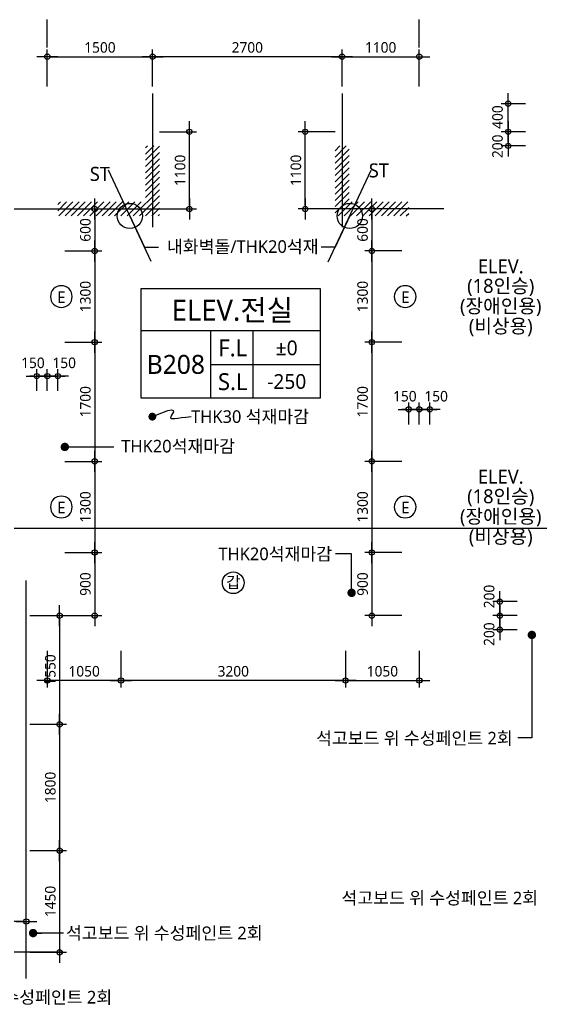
# Model space of a CAD drawing. Header units: millimetres. Extents: x -65167 to 413267, y -17142 to 66587.
# Drawn here: x -25081 to -17647, y 23851 to 37838 of the extents above; entities that cross this region are included whole.
import ezdxf
from ezdxf.enums import TextEntityAlignment as Align

# ---------------------------------------------------------------- set-up
doc = ezdxf.new("R2010")
doc.units = ezdxf.units.MM
doc.header["$LTSCALE"] = 75
doc.header["$MEASUREMENT"] = 0
doc.header["$PDSIZE"] = -10
doc.linetypes.add('CENTER', pattern=[2, 1.25, -0.25, 0.25, -0.25])
doc.layers.get('0').update_dxf_attribs({"linetype": 'CONTINUOUS'})
doc.layers.get('Defpoints').update_dxf_attribs({"color": 171, "linetype": 'CONTINUOUS'})
for name, color, linetype in [('CEN(ST)', 1, 'CENTER'), ('HAT 253', 253, 'CONTINUOUS'), ('LED', 7, 'CONTINUOUS'), ('NDIM', 7, 'CONTINUOUS'), ('TEXT(MIN)', 7, 'CONTINUOUS'), ('TEXT(NOTE小)', 1, 'CONTINUOUS'), ('TEXT(노트)', 7, 'CONTINUOUS'), ('TEXT(실명)', 3, 'CONTINUOUS'), ('TEXT-기입', 6, 'CONTINUOUS'), ('TITLE', 7, 'CONTINUOUS')]:
    doc.layers.add(name, color=color, linetype=linetype)
doc.styles.add('CGS', font='cgse', dxfattribs={"bigfont": 'cgs'})
doc.styles.add('나눔바른고딕', font='NanumBarunGothic.ttf')
doc.dimstyles.new('NDIM 1200', dxfattribs={"dimscale": 75, "dimtxt": 3, "dimasz": 1, "dimexe": 2, "dimexo": 2, "dimgap": 1, "dimtad": 1, "dimdec": 0, "dimdsep": 46, "dimtxsty": 'CGS', "dimblk": 'DOT0', "dimcen": 1, "dimdle": 8, "dimclrd": 256, "dimclre": 256, "dimclrt": 256, "dimadec": 0, "dimazin": 0, "dimtfac": 1, "dimtdec": 0, "dimtix": 1, "dimtmove": 2, "dimatfit": 3, "dimldrblk": 'DOT0', "dimfxl": 1, "dimtolj": 1, "dimtzin": 0, "dimlwd": -1, "dimlwe": -1, "dimarcsym": 0})

# ---------------------------------------------------------------- blocks, each defined once
blk = doc.blocks.new('A$C51E23882')
at = {"layer": 'TITLE'}
blk.add_lwpolyline([(8500, 0), (0, 0), (0, 5200), (8500, 5200)], close=True, dxfattribs=at)
for points in [[(8500, 3200), (0, 3200)], [(3300, 3200), (3300, 0)], [(5300, 3200), (5300, 0)], [(3300, 1600), (8500, 1600)]]:
    blk.add_lwpolyline(points, dxfattribs=at)
at = {"layer": 'TITLE', "style": '나눔바른고딕'}
for s, p in [('F.L', (4352, 2378)), ('S.L', (4352, 778))]:
    blk.add_text(s, height=800, dxfattribs=at).set_placement(p, align=Align.MIDDLE)
blk = doc.blocks.new('DOT0')
blk.add_line((-3, 0), (3, 0))
at = {"color": 6}
blk.add_circle((0, 0), 0.75, dxfattribs=at)
blk = doc.blocks.new('*D28')
at = {"layer": 'Defpoints', "color": 0, "ltscale": 0.4, "transparency": 16777216}
for p in [(-21012, 36238), (-20487, 36238), (-20487, 35138)]:
    blk.add_point(p, dxfattribs=at)
at = {"layer": 'NDIM', "ltscale": 0.4, "transparency": 16777216}
for p, q in [((-20587, 36238), (-21112, 36238)), ((-21012, 35188), (-21012, 36188)), ((-20587, 35138), (-21112, 35138))]:
    blk.add_line(p, q, dxfattribs=at)
at = {"layer": 'NDIM', "ltscale": 0.4, "transparency": 16777216, "xscale": 50, "yscale": 50, "zscale": 50}
for p, rotation in [((-21012, 36238), 90), ((-21012, 35138), 270)]:
    blk.add_blockref('DOT0', p, dxfattribs=dict(at, rotation=rotation))
at = {"layer": 'NDIM', "ltscale": 0.4, "transparency": 16777216, "insert": (-21144, 35688), "char_height": 150, "attachment_point": 5, "rotation": 90, "style": '나눔바른고딕'}
blk.add_mtext('\\A1;1100', dxfattribs=at)
blk = doc.blocks.new('*D29')
at = {"layer": 'Defpoints', "color": 0, "ltscale": 0.4, "transparency": 16777216}
for p in [(-23187, 36238), (-22662, 36238), (-23187, 35138)]:
    blk.add_point(p, dxfattribs=at)
at = {"layer": 'NDIM', "ltscale": 0.4, "transparency": 16777216}
for p, q in [((-23087, 36238), (-22562, 36238)), ((-22662, 35188), (-22662, 36188)), ((-23087, 35138), (-22562, 35138))]:
    blk.add_line(p, q, dxfattribs=at)
at = {"layer": 'NDIM', "ltscale": 0.4, "transparency": 16777216, "xscale": 50, "yscale": 50, "zscale": 50}
for p, rotation in [((-22662, 36238), 90), ((-22662, 35138), 270)]:
    blk.add_blockref('DOT0', p, dxfattribs=dict(at, rotation=rotation))
at = {"layer": 'NDIM', "ltscale": 0.4, "transparency": 16777216, "insert": (-22794, 35688), "char_height": 150, "attachment_point": 5, "rotation": 90, "style": '나눔바른고딕'}
blk.add_mtext('\\A1;1100', dxfattribs=at)
blk = doc.blocks.new('*D30')
at = {"layer": 'Defpoints', "color": 0, "ltscale": 0.4, "transparency": 16777216}
for p in [(-24537, 34538), (-24537, 33238), (-24012, 33238)]:
    blk.add_point(p, dxfattribs=at)
at = {"layer": 'NDIM', "ltscale": 0.4, "transparency": 16777216}
for p, q in [((-24437, 34538), (-23912, 34538)), ((-24012, 34488), (-24012, 33288)), ((-24437, 33238), (-23912, 33238))]:
    blk.add_line(p, q, dxfattribs=at)
at = {"layer": 'NDIM', "ltscale": 0.4, "transparency": 16777216, "xscale": 50, "yscale": 50, "zscale": 50}
for p, rotation in [((-24012, 34538), 90), ((-24012, 33238), 270)]:
    blk.add_blockref('DOT0', p, dxfattribs=dict(at, rotation=rotation))
at = {"layer": 'NDIM', "ltscale": 0.4, "transparency": 16777216, "insert": (-24144, 33888), "char_height": 150, "attachment_point": 5, "rotation": 90, "style": '나눔바른고딕'}
blk.add_mtext('\\A1;1300', dxfattribs=at)
blk = doc.blocks.new('*D31')
at = {"layer": 'Defpoints', "color": 0, "ltscale": 0.4, "transparency": 16777216}
for p in [(-24537, 33238), (-24537, 31538), (-24012, 31538)]:
    blk.add_point(p, dxfattribs=at)
at = {"layer": 'NDIM', "ltscale": 0.4, "transparency": 16777216}
for p, q in [((-24437, 33238), (-23912, 33238)), ((-24012, 33188), (-24012, 31588)), ((-24437, 31538), (-23912, 31538))]:
    blk.add_line(p, q, dxfattribs=at)
at = {"layer": 'NDIM', "ltscale": 0.4, "transparency": 16777216, "xscale": 50, "yscale": 50, "zscale": 50}
for p, rotation in [((-24012, 33238), 90), ((-24012, 31538), 270)]:
    blk.add_blockref('DOT0', p, dxfattribs=dict(at, rotation=rotation))
at = {"layer": 'NDIM', "ltscale": 0.4, "transparency": 16777216, "insert": (-24144, 32388), "char_height": 150, "attachment_point": 5, "rotation": 90, "style": '나눔바른고딕'}
blk.add_mtext('\\A1;1700', dxfattribs=at)
blk = doc.blocks.new('*D32')
at = {"layer": 'Defpoints', "color": 0, "ltscale": 0.4, "transparency": 16777216}
for p in [(-24537, 31538), (-24537, 30238), (-24012, 30238)]:
    blk.add_point(p, dxfattribs=at)
at = {"layer": 'NDIM', "ltscale": 0.4, "transparency": 16777216}
for p, q in [((-24437, 31538), (-23912, 31538)), ((-24012, 31488), (-24012, 30288)), ((-24437, 30238), (-23912, 30238))]:
    blk.add_line(p, q, dxfattribs=at)
at = {"layer": 'NDIM', "ltscale": 0.4, "transparency": 16777216, "xscale": 50, "yscale": 50, "zscale": 50}
for p, rotation in [((-24012, 31538), 90), ((-24012, 30238), 270)]:
    blk.add_blockref('DOT0', p, dxfattribs=dict(at, rotation=rotation))
at = {"layer": 'NDIM', "ltscale": 0.4, "transparency": 16777216, "insert": (-24144, 30888), "char_height": 150, "attachment_point": 5, "rotation": 90, "style": '나눔바른고딕'}
blk.add_mtext('\\A1;1300', dxfattribs=at)
blk = doc.blocks.new('*D33')
at = {"layer": 'Defpoints', "color": 0, "ltscale": 0.4, "transparency": 16777216}
for p in [(-24537, 30238), (-24537, 29338), (-24012, 29338)]:
    blk.add_point(p, dxfattribs=at)
at = {"layer": 'NDIM', "ltscale": 0.4, "transparency": 16777216}
for p, q in [((-24437, 30238), (-23912, 30238)), ((-24012, 30188), (-24012, 29388)), ((-24437, 29338), (-23912, 29338))]:
    blk.add_line(p, q, dxfattribs=at)
at = {"layer": 'NDIM', "ltscale": 0.4, "transparency": 16777216, "xscale": 50, "yscale": 50, "zscale": 50}
for p, rotation in [((-24012, 30238), 90), ((-24012, 29338), 270)]:
    blk.add_blockref('DOT0', p, dxfattribs=dict(at, rotation=rotation))
at = {"layer": 'NDIM', "ltscale": 0.4, "transparency": 16777216, "insert": (-24144, 29788), "char_height": 150, "attachment_point": 5, "rotation": 90, "style": '나눔바른고딕'}
blk.add_mtext('\\A1;900', dxfattribs=at)
blk = doc.blocks.new('*D34')
at = {"layer": 'Defpoints', "color": 0, "ltscale": 0.4, "transparency": 16777216}
for p in [(-24687, 28938), (-23637, 28938), (-24687, 28413)]:
    blk.add_point(p, dxfattribs=at)
at = {"layer": 'NDIM', "ltscale": 0.4, "transparency": 16777216}
for p, q in [((-24687, 28838), (-24687, 28313)), ((-23637, 28838), (-23637, 28313)), ((-23687, 28413), (-24637, 28413))]:
    blk.add_line(p, q, dxfattribs=at)
at = {"layer": 'NDIM', "ltscale": 0.4, "transparency": 16777216, "xscale": 50, "yscale": 50, "zscale": 50, "rotation": 180}
blk.add_blockref('DOT0', (-24687, 28413), dxfattribs=at)
at = {"layer": 'NDIM', "ltscale": 0.4, "transparency": 16777216, "xscale": 50, "yscale": 50, "zscale": 50}
blk.add_blockref('DOT0', (-23637, 28413), dxfattribs=at)
at = {"layer": 'NDIM', "ltscale": 0.4, "transparency": 16777216, "insert": (-24162, 28544), "char_height": 150, "attachment_point": 5, "style": '나눔바른고딕'}
blk.add_mtext('\\A1;1050', dxfattribs=at)
blk = doc.blocks.new('*D35')
at = {"layer": 'Defpoints', "color": 0, "ltscale": 0.4, "transparency": 16777216}
for p in [(-23637, 28938), (-20437, 28938), (-23637, 28413)]:
    blk.add_point(p, dxfattribs=at)
at = {"layer": 'NDIM', "ltscale": 0.4, "transparency": 16777216}
for p, q in [((-23637, 28838), (-23637, 28313)), ((-20437, 28838), (-20437, 28313)), ((-20487, 28413), (-23587, 28413))]:
    blk.add_line(p, q, dxfattribs=at)
at = {"layer": 'NDIM', "ltscale": 0.4, "transparency": 16777216, "xscale": 50, "yscale": 50, "zscale": 50, "rotation": 180}
blk.add_blockref('DOT0', (-23637, 28413), dxfattribs=at)
at = {"layer": 'NDIM', "ltscale": 0.4, "transparency": 16777216, "xscale": 50, "yscale": 50, "zscale": 50}
blk.add_blockref('DOT0', (-20437, 28413), dxfattribs=at)
at = {"layer": 'NDIM', "ltscale": 0.4, "transparency": 16777216, "insert": (-22037, 28544), "char_height": 150, "attachment_point": 5, "style": '나눔바른고딕'}
blk.add_mtext('\\A1;3200', dxfattribs=at)
blk = doc.blocks.new('*D36')
at = {"layer": 'Defpoints', "color": 0, "ltscale": 0.4, "transparency": 16777216}
for p in [(-20437, 28938), (-19387, 28938), (-19387, 28413)]:
    blk.add_point(p, dxfattribs=at)
at = {"layer": 'NDIM', "ltscale": 0.4, "transparency": 16777216}
for p, q in [((-20437, 28838), (-20437, 28313)), ((-19387, 28838), (-19387, 28313)), ((-20387, 28413), (-19437, 28413))]:
    blk.add_line(p, q, dxfattribs=at)
at = {"layer": 'NDIM', "ltscale": 0.4, "transparency": 16777216, "xscale": 50, "yscale": 50, "zscale": 50, "rotation": 180}
blk.add_blockref('DOT0', (-20437, 28413), dxfattribs=at)
at = {"layer": 'NDIM', "ltscale": 0.4, "transparency": 16777216, "xscale": 50, "yscale": 50, "zscale": 50}
blk.add_blockref('DOT0', (-19387, 28413), dxfattribs=at)
at = {"layer": 'NDIM', "ltscale": 0.4, "transparency": 16777216, "insert": (-19912, 28544), "char_height": 150, "attachment_point": 5, "style": '나눔바른고딕'}
blk.add_mtext('\\A1;1050', dxfattribs=at)
blk = doc.blocks.new('*D37')
at = {"layer": 'Defpoints', "color": 0, "ltscale": 0.4, "transparency": 16777216}
for p in [(-25037, 29338), (-25037, 27788), (-24512, 27788)]:
    blk.add_point(p, dxfattribs=at)
at = {"layer": 'NDIM', "ltscale": 0.4, "transparency": 16777216}
for p, q in [((-24937, 29338), (-24412, 29338)), ((-24512, 29288), (-24512, 27838)), ((-24937, 27788), (-24412, 27788))]:
    blk.add_line(p, q, dxfattribs=at)
at = {"layer": 'NDIM', "ltscale": 0.4, "transparency": 16777216, "xscale": 50, "yscale": 50, "zscale": 50}
for p, rotation in [((-24512, 29338), 90), ((-24512, 27788), 270)]:
    blk.add_blockref('DOT0', p, dxfattribs=dict(at, rotation=rotation))
at = {"layer": 'NDIM', "ltscale": 0.4, "transparency": 16777216, "insert": (-24644, 28563), "char_height": 150, "attachment_point": 5, "rotation": 90, "style": '나눔바른고딕'}
blk.add_mtext('\\A1;1550', dxfattribs=at)
blk = doc.blocks.new('*D38')
at = {"layer": 'Defpoints', "color": 0, "ltscale": 0.4, "transparency": 16777216}
for p in [(-25037, 27788), (-25037, 25987), (-24512, 25987)]:
    blk.add_point(p, dxfattribs=at)
at = {"layer": 'NDIM', "ltscale": 0.4, "transparency": 16777216}
for p, q in [((-24937, 27788), (-24412, 27788)), ((-24512, 27738), (-24512, 26037)), ((-24937, 25987), (-24412, 25987))]:
    blk.add_line(p, q, dxfattribs=at)
at = {"layer": 'NDIM', "ltscale": 0.4, "transparency": 16777216, "xscale": 50, "yscale": 50, "zscale": 50}
for p, rotation in [((-24512, 27788), 90), ((-24512, 25987), 270)]:
    blk.add_blockref('DOT0', p, dxfattribs=dict(at, rotation=rotation))
at = {"layer": 'NDIM', "ltscale": 0.4, "transparency": 16777216, "insert": (-24644, 26888), "char_height": 150, "attachment_point": 5, "rotation": 90, "style": '나눔바른고딕'}
blk.add_mtext('\\A1;1800', dxfattribs=at)
blk = doc.blocks.new('*D39')
at = {"layer": 'Defpoints', "color": 0, "ltscale": 0.4, "transparency": 16777216}
for p in [(-25037, 25987), (-25037, 24537), (-24512, 24537)]:
    blk.add_point(p, dxfattribs=at)
at = {"layer": 'NDIM', "ltscale": 0.4, "transparency": 16777216}
for p, q in [((-24937, 25987), (-24412, 25987)), ((-24512, 25937), (-24512, 24587)), ((-24937, 24537), (-24412, 24537))]:
    blk.add_line(p, q, dxfattribs=at)
at = {"layer": 'NDIM', "ltscale": 0.4, "transparency": 16777216, "xscale": 50, "yscale": 50, "zscale": 50}
for p, rotation in [((-24512, 25987), 90), ((-24512, 24537), 270)]:
    blk.add_blockref('DOT0', p, dxfattribs=dict(at, rotation=rotation))
at = {"layer": 'NDIM', "ltscale": 0.4, "transparency": 16777216, "insert": (-24644, 25262), "char_height": 150, "attachment_point": 5, "rotation": 90, "style": '나눔바른고딕'}
blk.add_mtext('\\A1;1450', dxfattribs=at)
blk = doc.blocks.new('E')
at = {"layer": 'TEXT(NOTE小)'}
blk.add_circle((287, -86), 155, dxfattribs=at)
at = {"layer": 'TEXT(NOTE小)', "style": '나눔바른고딕'}
blk.add_text('E', height=165, dxfattribs=at).set_placement((288, -79), align=Align.MIDDLE_CENTER)
blk = doc.blocks.new('*D49')
at = {"layer": 'Defpoints', "color": 0, "ltscale": 0.4, "transparency": 16777216}
for p in [(-19537, 34538), (-20062, 33238), (-19537, 33238)]:
    blk.add_point(p, dxfattribs=at)
at = {"layer": 'NDIM', "ltscale": 0.4, "transparency": 16777216}
for p, q in [((-19637, 34538), (-20162, 34538)), ((-20062, 34488), (-20062, 33288)), ((-19637, 33238), (-20162, 33238))]:
    blk.add_line(p, q, dxfattribs=at)
at = {"layer": 'NDIM', "ltscale": 0.4, "transparency": 16777216, "xscale": 50, "yscale": 50, "zscale": 50}
for p, rotation in [((-20062, 34538), 90), ((-20062, 33238), 270)]:
    blk.add_blockref('DOT0', p, dxfattribs=dict(at, rotation=rotation))
at = {"layer": 'NDIM', "ltscale": 0.4, "transparency": 16777216, "insert": (-20194, 33888), "char_height": 150, "attachment_point": 5, "rotation": 90, "style": '나눔바른고딕'}
blk.add_mtext('\\A1;1300', dxfattribs=at)
blk = doc.blocks.new('*D50')
at = {"layer": 'Defpoints', "color": 0, "ltscale": 0.4, "transparency": 16777216}
for p in [(-19537, 33238), (-20062, 31538), (-19537, 31538)]:
    blk.add_point(p, dxfattribs=at)
at = {"layer": 'NDIM', "ltscale": 0.4, "transparency": 16777216}
for p, q in [((-19637, 33238), (-20162, 33238)), ((-20062, 33188), (-20062, 31588)), ((-19637, 31538), (-20162, 31538))]:
    blk.add_line(p, q, dxfattribs=at)
at = {"layer": 'NDIM', "ltscale": 0.4, "transparency": 16777216, "xscale": 50, "yscale": 50, "zscale": 50}
for p, rotation in [((-20062, 33238), 90), ((-20062, 31538), 270)]:
    blk.add_blockref('DOT0', p, dxfattribs=dict(at, rotation=rotation))
at = {"layer": 'NDIM', "ltscale": 0.4, "transparency": 16777216, "insert": (-20194, 32388), "char_height": 150, "attachment_point": 5, "rotation": 90, "style": '나눔바른고딕'}
blk.add_mtext('\\A1;1700', dxfattribs=at)
blk = doc.blocks.new('*D51')
at = {"layer": 'Defpoints', "color": 0, "ltscale": 0.4, "transparency": 16777216}
for p in [(-19537, 31538), (-20062, 30238), (-19537, 30238)]:
    blk.add_point(p, dxfattribs=at)
at = {"layer": 'NDIM', "ltscale": 0.4, "transparency": 16777216}
for p, q in [((-19637, 31538), (-20162, 31538)), ((-20062, 31488), (-20062, 30288)), ((-19637, 30238), (-20162, 30238))]:
    blk.add_line(p, q, dxfattribs=at)
at = {"layer": 'NDIM', "ltscale": 0.4, "transparency": 16777216, "xscale": 50, "yscale": 50, "zscale": 50}
for p, rotation in [((-20062, 31538), 90), ((-20062, 30238), 270)]:
    blk.add_blockref('DOT0', p, dxfattribs=dict(at, rotation=rotation))
at = {"layer": 'NDIM', "ltscale": 0.4, "transparency": 16777216, "insert": (-20194, 30888), "char_height": 150, "attachment_point": 5, "rotation": 90, "style": '나눔바른고딕'}
blk.add_mtext('\\A1;1300', dxfattribs=at)
blk = doc.blocks.new('*D52')
at = {"layer": 'Defpoints', "color": 0, "ltscale": 0.4, "transparency": 16777216}
for p in [(-19537, 30238), (-20062, 29338), (-19537, 29338)]:
    blk.add_point(p, dxfattribs=at)
at = {"layer": 'NDIM', "ltscale": 0.4, "transparency": 16777216}
for p, q in [((-19637, 30238), (-20162, 30238)), ((-20062, 30188), (-20062, 29388)), ((-19637, 29338), (-20162, 29338))]:
    blk.add_line(p, q, dxfattribs=at)
at = {"layer": 'NDIM', "ltscale": 0.4, "transparency": 16777216, "xscale": 50, "yscale": 50, "zscale": 50}
for p, rotation in [((-20062, 30238), 90), ((-20062, 29338), 270)]:
    blk.add_blockref('DOT0', p, dxfattribs=dict(at, rotation=rotation))
at = {"layer": 'NDIM', "ltscale": 0.4, "transparency": 16777216, "insert": (-20194, 29788), "char_height": 150, "attachment_point": 5, "rotation": 90, "style": '나눔바른고딕'}
blk.add_mtext('\\A1;900', dxfattribs=at)
blk = doc.blocks.new('*D53')
at = {"layer": 'Defpoints', "color": 0, "ltscale": 0.4, "transparency": 16777216}
for p in [(-19537, 35138), (-20062, 34538), (-19537, 34538)]:
    blk.add_point(p, dxfattribs=at)
at = {"layer": 'NDIM', "ltscale": 0.4, "transparency": 16777216}
for p, q in [((-19637, 35138), (-20162, 35138)), ((-20062, 35088), (-20062, 34588)), ((-19637, 34538), (-20162, 34538))]:
    blk.add_line(p, q, dxfattribs=at)
at = {"layer": 'NDIM', "ltscale": 0.4, "transparency": 16777216, "xscale": 50, "yscale": 50, "zscale": 50}
for p, rotation in [((-20062, 35138), 90), ((-20062, 34538), 270)]:
    blk.add_blockref('DOT0', p, dxfattribs=dict(at, rotation=rotation))
at = {"layer": 'NDIM', "ltscale": 0.4, "transparency": 16777216, "insert": (-20194, 34838), "char_height": 150, "attachment_point": 5, "rotation": 90, "style": '나눔바른고딕'}
blk.add_mtext('\\A1;600', dxfattribs=at)
blk = doc.blocks.new('*D54')
at = {"layer": 'Defpoints', "color": 0, "ltscale": 0.4, "transparency": 16777216}
for p in [(-24537, 35138), (-24537, 34538), (-24012, 34538)]:
    blk.add_point(p, dxfattribs=at)
at = {"layer": 'NDIM', "ltscale": 0.4, "transparency": 16777216}
for p, q in [((-24437, 35138), (-23912, 35138)), ((-24012, 35088), (-24012, 34588)), ((-24437, 34538), (-23912, 34538))]:
    blk.add_line(p, q, dxfattribs=at)
at = {"layer": 'NDIM', "ltscale": 0.4, "transparency": 16777216, "xscale": 50, "yscale": 50, "zscale": 50}
for p, rotation in [((-24012, 35138), 90), ((-24012, 34538), 270)]:
    blk.add_blockref('DOT0', p, dxfattribs=dict(at, rotation=rotation))
at = {"layer": 'NDIM', "ltscale": 0.4, "transparency": 16777216, "insert": (-24144, 34838), "char_height": 150, "attachment_point": 5, "rotation": 90, "style": '나눔바른고딕'}
blk.add_mtext('\\A1;600', dxfattribs=at)
blk = doc.blocks.new('갑종방화문표기')
at = {"layer": 'TEXT(NOTE小)'}
blk.add_circle((0, 0), 150, dxfattribs=at)
at = {"layer": 'TEXT(NOTE小)', "style": '나눔바른고딕'}
blk.add_text('갑', height=160, dxfattribs=at).set_placement((1, 7), align=Align.MIDDLE_CENTER)
blk = doc.blocks.new('*D588')
at = {"layer": 'Defpoints', "color": 0, "ltscale": 0.4, "transparency": 16777216}
for p in [(-18120, 36638), (-17773, 36638), (-17773, 36238)]:
    blk.add_point(p, dxfattribs=at)
at = {"layer": 'NDIM', "ltscale": 0.4, "transparency": 16777216}
for p, q in [((-17873, 36638), (-18220, 36638)), ((-18120, 36288), (-18120, 36588)), ((-17873, 36238), (-18220, 36238))]:
    blk.add_line(p, q, dxfattribs=at)
at = {"layer": 'NDIM', "ltscale": 0.4, "transparency": 16777216, "xscale": 50, "yscale": 50, "zscale": 50}
for p, rotation in [((-18120, 36638), 90), ((-18120, 36238), 270)]:
    blk.add_blockref('DOT0', p, dxfattribs=dict(at, rotation=rotation))
at = {"layer": 'NDIM', "ltscale": 0.4, "transparency": 16777216, "insert": (-18271, 36448), "char_height": 150, "attachment_point": 5, "rotation": 90, "style": '나눔바른고딕'}
blk.add_mtext('\\A1;400', dxfattribs=at)
blk = doc.blocks.new('*D589')
at = {"layer": 'Defpoints', "color": 0, "ltscale": 0.4, "transparency": 16777216}
for p in [(-17773, 36238), (-18120, 36037), (-17773, 36037)]:
    blk.add_point(p, dxfattribs=at)
at = {"layer": 'NDIM', "ltscale": 0.4, "transparency": 16777216}
for p, q in [((-17873, 36238), (-18220, 36238)), ((-18120, 36188), (-18120, 36087)), ((-17873, 36037), (-18220, 36037))]:
    blk.add_line(p, q, dxfattribs=at)
at = {"layer": 'NDIM', "ltscale": 0.4, "transparency": 16777216, "xscale": 50, "yscale": 50, "zscale": 50}
for p, rotation in [((-18120, 36238), 90), ((-18120, 36037), 270)]:
    blk.add_blockref('DOT0', p, dxfattribs=dict(at, rotation=rotation))
at = {"layer": 'NDIM', "ltscale": 0.4, "transparency": 16777216, "insert": (-18271, 36031), "char_height": 150, "attachment_point": 5, "rotation": 90, "style": '나눔바른고딕'}
blk.add_mtext('\\A1;200', dxfattribs=at)
blk = doc.blocks.new('*D569')
at = {"layer": 'Defpoints', "color": 0, "ltscale": 0.4, "transparency": 16777216}
for p in [(-24837, 32754), (-24837, 32442), (-24687, 32442)]:
    blk.add_point(p, dxfattribs=at)
at = {"layer": 'NDIM', "ltscale": 0.4, "transparency": 16777216}
for p, q in [((-24887, 32754), (-24937, 32754)), ((-24837, 32542), (-24837, 32854)), ((-24687, 32754), (-24837, 32754)), ((-24687, 32542), (-24687, 32854)), ((-24637, 32754), (-24587, 32754))]:
    blk.add_line(p, q, dxfattribs=at)
at = {"layer": 'NDIM', "ltscale": 0.4, "transparency": 16777216, "xscale": 50, "yscale": 50, "zscale": 50}
blk.add_blockref('DOT0', (-24837, 32754), dxfattribs=at)
at = {"layer": 'NDIM', "ltscale": 0.4, "transparency": 16777216, "xscale": 50, "yscale": 50, "zscale": 50, "rotation": 180}
blk.add_blockref('DOT0', (-24687, 32754), dxfattribs=at)
at = {"layer": 'NDIM', "ltscale": 0.4, "transparency": 16777216, "insert": (-24892, 32942), "char_height": 150, "attachment_point": 5, "style": '나눔바른고딕'}
blk.add_mtext('\\A1;150', dxfattribs=at)
blk = doc.blocks.new('*D570')
at = {"layer": 'Defpoints', "color": 0, "ltscale": 0.4, "transparency": 16777216}
for p in [(-24537, 32754), (-24687, 32442), (-24537, 32442)]:
    blk.add_point(p, dxfattribs=at)
at = {"layer": 'NDIM', "ltscale": 0.4, "transparency": 16777216}
for p, q in [((-24737, 32754), (-24787, 32754)), ((-24687, 32542), (-24687, 32854)), ((-24687, 32754), (-24537, 32754)), ((-24537, 32542), (-24537, 32854)), ((-24487, 32754), (-24437, 32754))]:
    blk.add_line(p, q, dxfattribs=at)
at = {"layer": 'NDIM', "ltscale": 0.4, "transparency": 16777216, "xscale": 50, "yscale": 50, "zscale": 50}
blk.add_blockref('DOT0', (-24687, 32754), dxfattribs=at)
at = {"layer": 'NDIM', "ltscale": 0.4, "transparency": 16777216, "xscale": 50, "yscale": 50, "zscale": 50, "rotation": 180}
blk.add_blockref('DOT0', (-24537, 32754), dxfattribs=at)
at = {"layer": 'NDIM', "ltscale": 0.4, "transparency": 16777216, "insert": (-24446, 32942), "char_height": 150, "attachment_point": 5, "style": '나눔바른고딕'}
blk.add_mtext('\\A1;150', dxfattribs=at)
blk = doc.blocks.new('*D571')
at = {"layer": 'Defpoints', "color": 0, "ltscale": 0.4, "transparency": 16777216}
for p in [(-23187, 37309), (-23187, 36784), (-20487, 36784)]:
    blk.add_point(p, dxfattribs=at)
at = {"layer": 'NDIM', "ltscale": 0.4, "transparency": 16777216}
for p, q in [((-23187, 36884), (-23187, 37409)), ((-20487, 36884), (-20487, 37409)), ((-20537, 37309), (-23137, 37309))]:
    blk.add_line(p, q, dxfattribs=at)
at = {"layer": 'NDIM', "ltscale": 0.4, "transparency": 16777216, "xscale": 50, "yscale": 50, "zscale": 50, "rotation": 180}
blk.add_blockref('DOT0', (-23187, 37309), dxfattribs=at)
at = {"layer": 'NDIM', "ltscale": 0.4, "transparency": 16777216, "xscale": 50, "yscale": 50, "zscale": 50}
blk.add_blockref('DOT0', (-20487, 37309), dxfattribs=at)
at = {"layer": 'NDIM', "ltscale": 0.4, "transparency": 16777216, "insert": (-21837, 37440), "char_height": 150, "attachment_point": 5, "style": '나눔바른고딕'}
blk.add_mtext('\\A1;2700', dxfattribs=at)
blk = doc.blocks.new('*D572')
at = {"layer": 'Defpoints', "color": 0, "ltscale": 0.4, "transparency": 16777216}
for p in [(-23187, 37309), (-24687, 36784), (-23187, 36784)]:
    blk.add_point(p, dxfattribs=at)
at = {"layer": 'NDIM', "ltscale": 0.4, "transparency": 16777216}
for p, q in [((-24687, 36884), (-24687, 37409)), ((-23187, 36884), (-23187, 37409)), ((-24637, 37309), (-23237, 37309))]:
    blk.add_line(p, q, dxfattribs=at)
at = {"layer": 'NDIM', "ltscale": 0.4, "transparency": 16777216, "xscale": 50, "yscale": 50, "zscale": 50, "rotation": 180}
blk.add_blockref('DOT0', (-24687, 37309), dxfattribs=at)
at = {"layer": 'NDIM', "ltscale": 0.4, "transparency": 16777216, "xscale": 50, "yscale": 50, "zscale": 50}
blk.add_blockref('DOT0', (-23187, 37309), dxfattribs=at)
at = {"layer": 'NDIM', "ltscale": 0.4, "transparency": 16777216, "insert": (-23937, 37440), "char_height": 150, "attachment_point": 5, "style": '나눔바른고딕'}
blk.add_mtext('\\A1;1500', dxfattribs=at)
blk = doc.blocks.new('*D573')
at = {"layer": 'Defpoints', "color": 0, "ltscale": 0.4, "transparency": 16777216}
for p in [(-19387, 37309), (-20487, 36784), (-19387, 36784)]:
    blk.add_point(p, dxfattribs=at)
at = {"layer": 'NDIM', "ltscale": 0.4, "transparency": 16777216}
for p, q in [((-20487, 36884), (-20487, 37409)), ((-19387, 36884), (-19387, 37409)), ((-20437, 37309), (-19437, 37309))]:
    blk.add_line(p, q, dxfattribs=at)
at = {"layer": 'NDIM', "ltscale": 0.4, "transparency": 16777216, "xscale": 50, "yscale": 50, "zscale": 50, "rotation": 180}
blk.add_blockref('DOT0', (-20487, 37309), dxfattribs=at)
at = {"layer": 'NDIM', "ltscale": 0.4, "transparency": 16777216, "xscale": 50, "yscale": 50, "zscale": 50}
blk.add_blockref('DOT0', (-19387, 37309), dxfattribs=at)
at = {"layer": 'NDIM', "ltscale": 0.4, "transparency": 16777216, "insert": (-19937, 37440), "char_height": 150, "attachment_point": 5, "style": '나눔바른고딕'}
blk.add_mtext('\\A1;1100', dxfattribs=at)
blk = doc.blocks.new('*D574')
at = {"layer": 'Defpoints', "color": 0, "ltscale": 0.4, "transparency": 16777216}
for p in [(-19537, 32279), (-19537, 31966), (-19387, 31966)]:
    blk.add_point(p, dxfattribs=at)
at = {"layer": 'NDIM', "ltscale": 0.4, "transparency": 16777216}
for p, q in [((-19537, 32066), (-19537, 32379)), ((-19387, 32066), (-19387, 32379)), ((-19587, 32279), (-19637, 32279)), ((-19387, 32279), (-19537, 32279)), ((-19337, 32279), (-19287, 32279))]:
    blk.add_line(p, q, dxfattribs=at)
at = {"layer": 'NDIM', "ltscale": 0.4, "transparency": 16777216, "xscale": 50, "yscale": 50, "zscale": 50}
blk.add_blockref('DOT0', (-19537, 32279), dxfattribs=at)
at = {"layer": 'NDIM', "ltscale": 0.4, "transparency": 16777216, "xscale": 50, "yscale": 50, "zscale": 50, "rotation": 180}
blk.add_blockref('DOT0', (-19387, 32279), dxfattribs=at)
at = {"layer": 'NDIM', "ltscale": 0.4, "transparency": 16777216, "insert": (-19592, 32466), "char_height": 150, "attachment_point": 5, "style": '나눔바른고딕'}
blk.add_mtext('\\A1;150', dxfattribs=at)
blk = doc.blocks.new('*D575')
at = {"layer": 'Defpoints', "color": 0, "ltscale": 0.4, "transparency": 16777216}
for p in [(-19237, 32279), (-19387, 31966), (-19237, 31966)]:
    blk.add_point(p, dxfattribs=at)
at = {"layer": 'NDIM', "ltscale": 0.4, "transparency": 16777216}
for p, q in [((-19387, 32066), (-19387, 32379)), ((-19237, 32066), (-19237, 32379)), ((-19437, 32279), (-19487, 32279)), ((-19387, 32279), (-19237, 32279)), ((-19187, 32279), (-19137, 32279))]:
    blk.add_line(p, q, dxfattribs=at)
at = {"layer": 'NDIM', "ltscale": 0.4, "transparency": 16777216, "xscale": 50, "yscale": 50, "zscale": 50}
blk.add_blockref('DOT0', (-19387, 32279), dxfattribs=at)
at = {"layer": 'NDIM', "ltscale": 0.4, "transparency": 16777216, "xscale": 50, "yscale": 50, "zscale": 50, "rotation": 180}
blk.add_blockref('DOT0', (-19237, 32279), dxfattribs=at)
at = {"layer": 'NDIM', "ltscale": 0.4, "transparency": 16777216, "insert": (-19146, 32466), "char_height": 150, "attachment_point": 5, "style": '나눔바른고딕'}
blk.add_mtext('\\A1;150', dxfattribs=at)
blk = doc.blocks.new('*D576')
at = {"layer": 'Defpoints', "color": 0, "ltscale": 0.4, "transparency": 16777216}
for p in [(-18239, 29538), (-17892, 29538), (-17892, 29338)]:
    blk.add_point(p, dxfattribs=at)
at = {"layer": 'NDIM', "ltscale": 0.4, "transparency": 16777216}
for p, q in [((-17992, 29538), (-18339, 29538)), ((-18239, 29388), (-18239, 29488)), ((-17992, 29338), (-18339, 29338))]:
    blk.add_line(p, q, dxfattribs=at)
at = {"layer": 'NDIM', "ltscale": 0.4, "transparency": 16777216, "xscale": 50, "yscale": 50, "zscale": 50}
for p, rotation in [((-18239, 29538), 90), ((-18239, 29338), 270)]:
    blk.add_blockref('DOT0', p, dxfattribs=dict(at, rotation=rotation))
at = {"layer": 'NDIM', "ltscale": 0.4, "transparency": 16777216, "insert": (-18390, 29611), "char_height": 150, "attachment_point": 5, "rotation": 90, "style": '나눔바른고딕'}
blk.add_mtext('\\A1;200', dxfattribs=at)
blk = doc.blocks.new('*D577')
at = {"layer": 'Defpoints', "color": 0, "ltscale": 0.4, "transparency": 16777216}
for p in [(-17892, 29338), (-18239, 29137), (-17892, 29137)]:
    blk.add_point(p, dxfattribs=at)
at = {"layer": 'NDIM', "ltscale": 0.4, "transparency": 16777216}
for p, q in [((-17992, 29338), (-18339, 29338)), ((-18239, 29288), (-18239, 29187)), ((-17992, 29137), (-18339, 29137))]:
    blk.add_line(p, q, dxfattribs=at)
at = {"layer": 'NDIM', "ltscale": 0.4, "transparency": 16777216, "xscale": 50, "yscale": 50, "zscale": 50}
for p, rotation in [((-18239, 29338), 90), ((-18239, 29137), 270)]:
    blk.add_blockref('DOT0', p, dxfattribs=dict(at, rotation=rotation))
at = {"layer": 'NDIM', "ltscale": 0.4, "transparency": 16777216, "insert": (-18390, 29074), "char_height": 150, "attachment_point": 5, "rotation": 90, "style": '나눔바른고딕'}
blk.add_mtext('\\A1;200', dxfattribs=at)
blk = doc.blocks.new('_Dot')
at = {"color": 0, "linetype": 'ByBlock', "lineweight": -2}
blk.add_line((-0.5, 0), (-1, 0), dxfattribs=at)
at = {"color": 0, "linetype": 'ByBlock', "const_width": 0.5}
blk.add_lwpolyline([(-0.25, 0, 1), (0.25, 0, 1)], format="xyb", close=True, dxfattribs=at)
blk = doc.blocks.new('*D590')
at = {"layer": 'Defpoints', "color": 0, "ltscale": 0.4, "transparency": 16777216}
for p in [(-27987, 24976), (-27987, 24669), (-24987, 24669)]:
    blk.add_point(p, dxfattribs=at)
at = {"layer": 'NDIM', "ltscale": 0.4, "transparency": 16777216}
for p, q in [((-27987, 24769), (-27987, 25076)), ((-24987, 24769), (-24987, 25076)), ((-25037, 24976), (-27937, 24976))]:
    blk.add_line(p, q, dxfattribs=at)
at = {"layer": 'NDIM', "ltscale": 0.4, "transparency": 16777216, "xscale": 50, "yscale": 50, "zscale": 50, "rotation": 180}
blk.add_blockref('DOT0', (-27987, 24976), dxfattribs=at)
at = {"layer": 'NDIM', "ltscale": 0.4, "transparency": 16777216, "xscale": 50, "yscale": 50, "zscale": 50}
blk.add_blockref('DOT0', (-24987, 24976), dxfattribs=at)
at = {"layer": 'NDIM', "ltscale": 0.4, "transparency": 16777216, "insert": (-26487, 25107), "char_height": 150, "attachment_point": 5, "style": '나눔바른고딕'}
blk.add_mtext('\\A1;3000', dxfattribs=at)

msp = doc.modelspace()

# ---------------------------------------------------------------- hatches: boundary and pattern name
at = {"layer": 'HAT 253'}
h = msp.add_hatch(dxfattribs=at)
h.set_pattern_fill('ANSI31', color=256, scale=500)
h.set_pattern_definition([(45, (-35350, 4500), (-44.19417, 44.19417), [])])
h.paths.add_polyline_path([(-23287.5, 36037.5), (-23087.5, 36037.5), (-23087.5, 35037.5), (-24537.5, 35037.5), (-24537.5, 35237.5), (-23287.5, 35237.5)])
h = msp.add_hatch(dxfattribs=at)
h.set_pattern_fill('ANSI31', color=256, scale=500)
h.set_pattern_definition([(45, (-34064.673, 4900), (-44.19417, 44.19417), [])])
h.paths.add_polyline_path([(-20387.5, 36037.5), (-20587.5, 36037.5), (-20587.5, 35037.5), (-19537.5, 35037.5), (-19537.5, 35237.5), (-20387.5, 35237.5)])

# ---------------------------------------------------------------- linework, layer by layer
at = {"ltscale": 10000}
msp.add_line((-24455.9, 24811.1), (-24889.1, 24811.1), dxfattribs=at)
at = {"layer": 'CEN(ST)', "ltscale": 10000}
for p, q in [((-24687.5, 37437.5), (-24687.5, 37837.5)), ((-19387.5, 37437.5), (-19387.5, 37837.5)), ((-23187.5, 36783.8), (-23187.5, 34879)), ((-20487.5, 36783.8), (-20487.5, 34879)), ((-25187.5, 35137.5), (-22687.5, 35137.5)), ((-19037.5, 35137.5), (-20987.5, 35137.5)), ((-24987.5, 24162.2), (-24987.5, 29837.5)), ((-24487.5, 24537.5), (-30237.5, 24537.5))]:
    msp.add_line(p, q, dxfattribs=at)
at = {"layer": 'Defpoints'}
msp.add_line((-13962.6, 30579.1), (-28204.8, 30579.1), dxfattribs=at)
at = {"layer": 'LED', "const_width": 56.2}
msp.add_lwpolyline([(-23190, 32204.2, -1), (-23190, 32148, -1)], format="xyb", close=True, dxfattribs=at)
at = {"layer": 'LED'}
msp.add_lwpolyline([(-23190, 32176.1), (-23056.1, 32231.9), (-22967.3, 32262.1), (-22915.6, 32271.3), (-22892.9, 32264.5), (-22890.9, 32246.6), (-22901.7, 32222.3), (-22917.1, 32196.6), (-22928.9, 32174.3), (-22930.6, 32159.1), (-22920.9, 32150.9), (-22900, 32148.4), (-22868.4, 32150.3), (-22826.2, 32155.2), (-22773.7, 32162.1), (-22711.1, 32169.4), (-22638.8, 32176.1)], dxfattribs=at)
at = {"layer": 'NDIM', "ltscale": 10000}
msp.add_lwpolyline([(-24317.5, 31743.5), (-23740.6, 31743.5)], dxfattribs=at)

# ---------------------------------------------------------------- block references
for name, p, xscale, yscale, zscale in [('A$C51E23882', (-23350.6, 32440.8), 0.3, 0.3, 0.3), ('갑종방화문표기', (-22037.5, 29806.5), 1.030731055544951, 1.030731055544951, 1.030731055544951)]:
    msp.add_blockref(name, p, dxfattribs=dict(xscale=xscale, yscale=yscale, zscale=zscale))
at = {"layer": 'CEN(ST)', "xscale": -1, "rotation": 180}
for p in [(-24774.2, 33801.3), (-19874.2, 33801.3), (-24774.2, 30801.3), (-19874.2, 30801.3)]:
    msp.add_blockref('E', p, dxfattribs=at)
at = {"layer": 'NDIM', "ltscale": 10000, "xscale": 120, "yscale": 120, "zscale": 120, "rotation": 180}
msp.add_blockref('_Dot', (-24437.5, 31743.5), dxfattribs=at)
at = {"layer": 'NDIM', "ltscale": 10000, "xscale": -120, "yscale": 120, "zscale": 120}
msp.add_blockref('_Dot', (-24889.1, 24811.1), dxfattribs=at)

# ---------------------------------------------------------------- texts
at = {"layer": 'TEXT(MIN)', "style": '나눔바른고딕'}
for p in [(-23937.5, 35637.5), (-19962.5, 35687.5)]:
    msp.add_text('ST', height=200, dxfattribs=at).set_placement(p, align=Align.MIDDLE_CENTER)
for s, p in [('내화벽돌/THK20석재', (-20821.6, 34600.9)), ('THK20석재마감', (-22012.3, 31754.9)), ('THK20석재마감', (-20628.4, 30218.5)), ('석고보드 위 수성페인트 2회', (-18055.5, 27590.4)), ('석고보드 위 수성페인트 2회', (-17693.9, 25311.5)), ('석고보드 위 수성페인트 2회', (-21618.9, 24811.1)), ('석고보드 위 수성페인트 2회', (-23762.6, 23896.9))]:
    msp.add_text(s, height=180, dxfattribs=at).set_placement(p, align=Align.MIDDLE_RIGHT)
msp.add_text('THK30 석재마감', height=180, dxfattribs=at).set_placement((-22638.8, 32176.1), align=Align.MIDDLE_LEFT)
at = {"layer": 'TEXT(노트)', "style": '나눔바른고딕'}
for s, p in [('ELEV.', (-18225.8, 34317.5)), ('(18인승)', (-18225.8, 34030.8)), ('(장애인용)', (-18225.8, 33744.2)), ('(비상용)', (-18225.8, 33457.5)), ('ELEV.', (-18225.8, 31317.5)), ('(18인승)', (-18225.8, 31030.8)), ('(장애인용)', (-18225.8, 30744.2)), ('(비상용)', (-18225.8, 30457.5))]:
    msp.add_text(s, height=200, dxfattribs=at).set_placement(p, align=Align.MIDDLE)
at = {"layer": 'TEXT(실명)', "style": '나눔바른고딕'}
msp.add_text('ELEV.전실', height=300, dxfattribs=at).set_placement((-22049.3, 33699), align=Align.MIDDLE)
at = {"layer": 'TEXT-기입', "style": '나눔바른고딕'}
for s, p in [('±0', (-21276, 33156.3)), ('-250', (-21275.8, 32677.1))]:
    msp.add_text(s, height=210, dxfattribs=at).set_placement(p, align=Align.MIDDLE)
msp.add_text('B208', height=270, dxfattribs=at).set_placement((-22855.6, 32920.8), align=Align.MIDDLE_CENTER)

# ---------------------------------------------------------------- dimensions: what is measured, and where the dimension line sits
at = {"layer": 'NDIM', "ltscale": 0.4}
for base, p1, p2, picture, middle in [((-23187.5, 37308.8), (-24687.5, 36783.8), (-23187.5, 36783.8), '*D572', (-23937.5, 37440.3)), ((-19387.5, 37308.8), (-20487.5, 36783.8), (-19387.5, 36783.8), '*D573', (-19937.5, 37440.3)), ((-19387.5, 28412.5), (-20437.5, 28937.5), (-19387.5, 28937.5), '*D36', (-19912.5, 28543.9))]:
    dim = msp.add_linear_dim(base=base, p1=p1, p2=p2, dimstyle='NDIM 1200', override={"dimscale": 50, "dimtxsty": '나눔바른고딕'}, dxfattribs=at)
    dim.commit()
    dim.dimension.update_dxf_attribs({"geometry": picture, "text_midpoint": middle})
for base, p1, p2, angle, picture, middle in [((-23187.5, 37308.8), (-20487.5, 36783.8), (-23187.5, 36783.8), 180, '*D571', (-21837.5, 37440.3)), ((-22662.5, 36237.5), (-23187.5, 35137.5), (-23187.5, 36237.5), 90, '*D29', (-22793.9, 35687.5)), ((-21012.5, 36237.5), (-20487.5, 35137.5), (-20487.5, 36237.5), 90, '*D28', (-21143.9, 35687.5)), ((-24012.5, 34537.5), (-24537.5, 35137.5), (-24537.5, 34537.5), 270, '*D54', (-24144.1, 34837.5)), ((-20062.5, 34537.5), (-19537.5, 35137.5), (-19537.5, 34537.5), 90, '*D53', (-20194.1, 34837.5)), ((-24012.5, 33237.5), (-24537.5, 34537.5), (-24537.5, 33237.5), 270, '*D30', (-24144.1, 33887.5)), ((-20062.5, 33237.5), (-19537.5, 34537.5), (-19537.5, 33237.5), 90, '*D49', (-20194.1, 33887.5)), ((-24012.5, 31537.5), (-24537.5, 33237.5), (-24537.5, 31537.5), 270, '*D31', (-24143.9, 32387.5)), ((-20062.5, 31537.5), (-19537.5, 33237.5), (-19537.5, 31537.5), 90, '*D50', (-20193.9, 32387.5)), ((-24012.5, 30237.5), (-24537.5, 31537.5), (-24537.5, 30237.5), 270, '*D32', (-24144.1, 30887.5)), ((-20062.5, 30237.5), (-19537.5, 31537.5), (-19537.5, 30237.5), 90, '*D51', (-20194.1, 30887.5)), ((-24012.5, 29337.5), (-24537.5, 30237.5), (-24537.5, 29337.5), 270, '*D33', (-24144.1, 29787.5)), ((-20062.5, 29337.5), (-19537.5, 30237.5), (-19537.5, 29337.5), 90, '*D52', (-20194.1, 29787.5)), ((-24512.5, 27787.5), (-25037.5, 29337.5), (-25037.5, 27787.5), 270, '*D37', (-24643.9, 28562.5)), ((-24687.5, 28412.5), (-23637.5, 28937.5), (-24687.5, 28937.5), 180, '*D34', (-24162.5, 28543.9)), ((-23637.5, 28412.5), (-20437.5, 28937.5), (-23637.5, 28937.5), 180, '*D35', (-22037.5, 28544.1)), ((-24512.5, 25987.5), (-25037.5, 27787.5), (-25037.5, 25987.5), 270, '*D38', (-24643.9, 26887.5)), ((-24512.5, 24537.5), (-25037.5, 25987.5), (-25037.5, 24537.5), 270, '*D39', (-24643.9, 25262.5)), ((-27987.5, 24975.6), (-24987.5, 24668.8), (-27987.5, 24668.8), 180, '*D590', (-26487.5, 25107.2))]:
    dim = msp.add_linear_dim(base=base, p1=p1, p2=p2, angle=angle, dimstyle='NDIM 1200', override={"dimscale": 50, "dimtxsty": '나눔바른고딕'}, dxfattribs=at)
    dim.commit()
    dim.dimension.update_dxf_attribs({"geometry": picture, "text_midpoint": middle})
for base, p1, p2, angle, picture, middle in [((-18119.8, 36637.5), (-17772.5, 36237.5), (-17772.5, 36637.5), 90, '*D588', (-18270.8, 36447.7)), ((-18119.8, 36037.5), (-17772.5, 36237.5), (-17772.5, 36037.5), 270, '*D589', (-18270.8, 36030.8)), ((-24837.5, 32754.2), (-24687.5, 32441.8), (-24837.5, 32441.8), 180, '*D569', (-24892.1, 32941.7)), ((-19537.5, 32278.6), (-19387.5, 31966.2), (-19537.5, 31966.2), 180, '*D574', (-19592.1, 32466.1)), ((-18239.1, 29537.5), (-17891.7, 29337.5), (-17891.7, 29537.5), 90, '*D576', (-18390, 29611)), ((-18239.1, 29137.5), (-17891.7, 29337.5), (-17891.7, 29137.5), 270, '*D577', (-18390, 29074.3))]:
    dim = msp.add_linear_dim(base=base, p1=p1, p2=p2, angle=angle, dimstyle='NDIM 1200', override={"dimscale": 50, "dimtxsty": '나눔바른고딕'}, dxfattribs=at)
    dim.commit()
    dim.dimension.update_dxf_attribs({"geometry": picture, "text_midpoint": middle, "dimtype": 160})
for base, p1, p2, picture, middle in [((-24537.5, 32754.2), (-24687.5, 32441.8), (-24537.5, 32441.8), '*D570', (-24445.9, 32941.7)), ((-19237.5, 32278.6), (-19387.5, 31966.2), (-19237.5, 31966.2), '*D575', (-19145.9, 32466.1))]:
    dim = msp.add_linear_dim(base=base, p1=p1, p2=p2, dimstyle='NDIM 1200', override={"dimscale": 50, "dimtxsty": '나눔바른고딕'}, dxfattribs=at)
    dim.commit()
    dim.dimension.update_dxf_attribs({"geometry": picture, "text_midpoint": middle, "dimtype": 160})

# ---------------------------------------------------------------- leaders
at = {"layer": 'NDIM', "ltscale": 10000}
for points, override in [([(-23511.2, 35037.5), (-23303, 34594.1), (-23103, 34594.1)], {"dimscale": 120, "dimasz": 2, "dimtad": 0}), ([(-20377.3, 35037.5), (-20585.4, 34594.1), (-20785.4, 34594.1)], {"dimscale": 120, "dimasz": 2, "dimtad": 0}), ([(-20350.8, 29662.9), (-20350.8, 30218.5), (-20581.8, 30218.5)], {"dimscale": 120, "dimasz": 1, "dimgap": 1, "dimtad": 0, "dimldrblk": 'Dot'}), ([(-17782.3, 29062.5), (-17782.3, 27595.6), (-17982.3, 27595.6)], {"dimscale": 120, "dimasz": 1, "dimgap": 1, "dimtad": 0, "dimldrblk": 'Dot'})]:
    msp.add_leader(points, dimstyle='NDIM 1200', override=override, dxfattribs=at)

doc.saveas('drawing.dxf')
